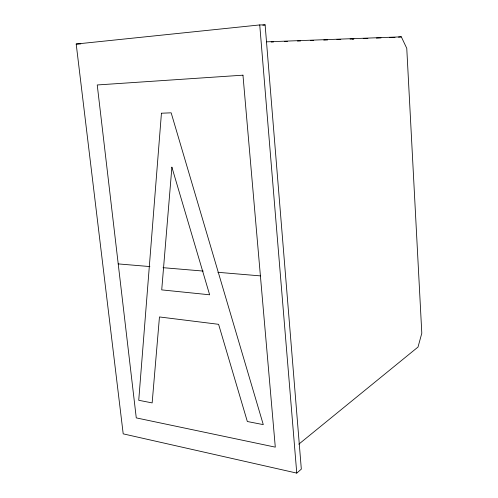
<?xml version="1.0" encoding="UTF-8"?>
<svg xmlns="http://www.w3.org/2000/svg" width="498" height="498" viewBox="0 0 498 498"><rect width="100%" height="100%" fill="white"/><g stroke="black" fill="none" stroke-linecap="round" stroke-linejoin="round"><path stroke-width="0.75" d="M296.758 473.1L301.327 469.141L265.123 24.9L259.738 24.931L76.194 44.029L123.199 433.858L296.758 473.1L259.738 24.931M298.794 444.191L418.021 347.038L421.806 333.212L406.766 48.337L401.332 36.846L266.542 41.838M262.807 25.143L265.123 24.9M352.372 39.081L353.916 38.944L350.05 39.093M398.512 37.089L401.332 36.846M271.173 42.069L273.489 41.981M284.321 41.571L287.408 41.459M297.462 41.079L300.555 40.961M310.609 40.581L313.703 40.463M323.756 40.083L327.622 39.94M336.903 39.585L340.769 39.442M363.216 38.595L367.866 38.421M376.388 38.097L381.038 37.923M389.567 37.599L394.995 37.394M76.194 44.029L80.819 43.892M118.213 263.903L149.898 266.573M163.039 267.681L203.221 271.068M217.906 272.306L260.41 275.886M161.439 113.22L138.737 400.286L152.151 402.907L159.46 316.952L218.597 324.316L247.338 421.513L263.28 424.626L171.163 112.822L161.439 113.22M171.891 167.191L161.719 289.886L209.639 294.791L171.891 167.191M242.962 75.173L97.234 84.965L136.271 417.89L275.294 447.142L242.962 75.173"/></g></svg>
